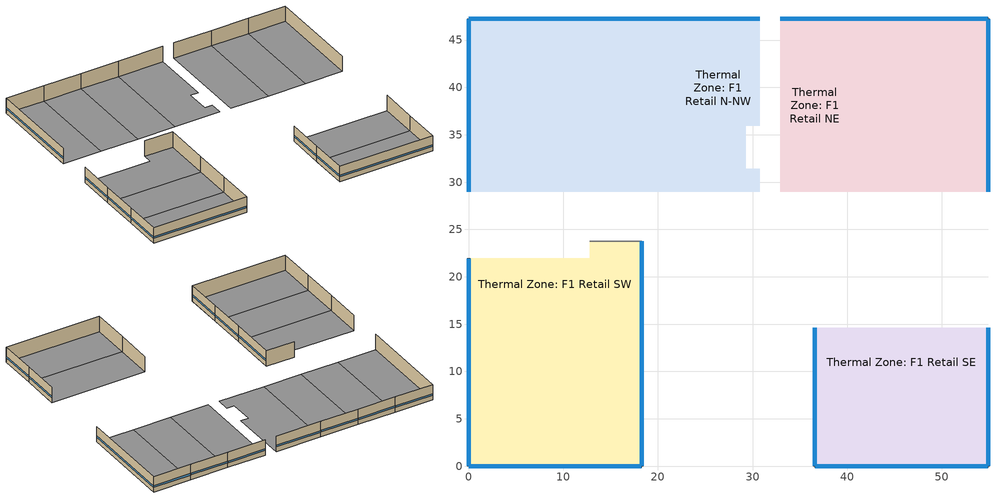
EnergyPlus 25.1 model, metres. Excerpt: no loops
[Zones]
Thermal Zone: F1 Retail N-NW
 floor adiabatic (OtherFloorU071): 7.32,47.24 7.32,28.96 0,28.96 0,47.24 z0; 14.63,47.24 14.63,28.96 7.32,28.96 7.32,47.24 z0; 21.95,47.24 21.95,28.96 14.63,28.96 14.63,47.24 z0; 30.78,47.24 30.78,35.97 29.26,35.97 29.26,31.39 30.78,31.39 30.78,28.96 21.95,28.96 21.95,47.24 z0
 wall outside (NonResConcreteExteriorWall): 30.78,47.24 21.95,47.24 14.63,47.24 7.32,47.24 0,47.24 0,28.96 z0:3.05
 window (Nonres Fixed Window): 0,47.22 0,28.98 / 7.29,47.24 0.03,47.24 / 14.61,47.24 7.34,47.24 / 21.92,47.24 14.66,47.24 / 30.76,47.24 21.97,47.24 z0.94:1.25
Thermal Zone: F1 Retail NE
 floor adiabatic (OtherFloorU071): 40.23,47.24 40.23,28.96 32.92,28.96 32.92,47.24 z0; 47.55,47.24 47.55,28.96 40.23,28.96 40.23,47.24 z0; 54.86,47.24 54.86,28.96 47.55,28.96 47.55,47.24 z0
 wall outside (NonResConcreteExteriorWall): 54.86,28.96 54.86,47.24 47.55,47.24 40.23,47.24 32.92,47.24 z0:3.05
 window (Nonres Fixed Window): 40.21,47.24 32.94,47.24 / 47.52,47.24 40.26,47.24 / 54.84,47.24 47.57,47.24 / 54.86,28.98 54.86,47.22 z0.94:1.25
Thermal Zone: F1 Retail SE
 floor adiabatic (OtherFloorU071): 54.86,14.63 54.86,7.32 36.58,7.32 36.58,14.63 z0; 54.86,7.32 54.86,0 36.58,0 36.58,7.32 z0
 wall outside (NonResConcreteExteriorWall): 36.58,14.63 36.58,7.32 36.58,0 54.86,0 54.86,7.32 54.86,14.63 z0:3.05
 window (Nonres Fixed Window): 36.6,0 54.84,0 / 36.58,7.29 36.58,0.03 / 54.86,7.34 54.86,14.61 / 36.58,14.61 36.58,7.34 / 54.86,0.03 54.86,7.29 z0.94:1.25
Thermal Zone: F1 Retail SW
 floor adiabatic (OtherFloorU071): 18.29,7.32 18.29,0 0,0 0,7.32 z0; 18.29,14.63 18.29,7.32 0,7.32 0,14.63 z0; 18.29,23.77 18.29,14.63 0,14.63 0,21.95 12.8,21.95 12.8,23.77 z0
 wall outside (NonResConcreteExteriorWall): 0,21.95 0,14.63 0,7.32 0,0 18.29,0 18.29,7.32 18.29,14.63 18.29,23.77 z0:3.05
 wall adiabatic (WoodFramedInteriorWallU099): 18.29,23.77 12.8,23.77 z0:3.05
 window (Nonres Fixed Window): 0,14.61 0,7.34 / 18.29,7.34 18.29,14.61 / 0,7.29 0,0.03 / 18.29,14.66 18.29,23.75 / 0,21.92 0,14.66 / 18.29,0.03 18.29,7.29 / 0.03,0 18.26,0 z0.94:1.25
[Building]
Building: North Axis {deg}=0; Terrain=Suburbs; Solar Distribution=FullExterior; Maximum Number of Warmup Days=50
[Site:Location]
LOS ANGELES USC: Latitude {deg}=38.69; Longitude {deg}=-121.6; Time Zone {hr}=-8; Elevation {m}=54.5592
[Site:WaterMainsTemperature]
Calculation Method=Schedule; Temperature Schedule=WaterMainCZ09
[SizingPeriod:DesignDay] Day of Month=21; Dry-Bulb Temperature Range Modifier Type=DefaultMultipliers; Humidity Condition Type=Wetbulb; Barometric Pressure {Pa}=100663; Wind Speed {m/s}=0.6; Rain Indicator=No; Snow Indicator=No; Daylight Saving Time Indicator=No; Begin Environment Reset Mode=FullResetAtBeginEnvironment
Name | Month | Day Type | Maximum Dry-Bulb Temperature {C} | Daily Dry-Bulb Temperature Range {deltaC} | Wetbulb or DewPoint at Maximum Dry-Bulb {C} | Wind Direction {deg} | Solar Model Indicator | ASHRAE Clear Sky Optical Depth for Beam Irradiance (taub) | ASHRAE Clear Sky Optical Depth for Diffuse Irradiance (taud) | Sky Clearness
LOS ANGELES USC  August .4% Condns DB=>MCWB | 8 | SummerDesignDay | 33.7 | 9.6 | 21.2 | 260 | ASHRAETau | 0.383 | 2.433
LOS ANGELES USC  July .4% Condns DB=>MCWB | 7 | SummerDesignDay | 33.8 | 9.2 | 22.1 | 260 | ASHRAETau | 0.402 | 2.401
LOS ANGELES USC  June .4% Condns DB=>MCWB | 6 | SummerDesignDay | 32.3 | 8.2 | 20.7 | 260 | ASHRAETau | 0.405 | 2.324
LOS ANGELES USC  November .4% Condns DB=>MCWB | 11 | SummerDesignDay | 31.9 | 10.4 | 15.4 | 260 | ASHRAETau | 0.325 | 2.558
LOS ANGELES USC  October .4% Condns DB=>MCWB | 10 | SummerDesignDay | 35.2 | 9.9 | 16.8 | 260 | ASHRAETau | 0.38 | 2.397
LOS ANGELES USC  September .4% Condns DB=>MCWB | 9 | SummerDesignDay | 36.3 | 9.8 | 20.1 | 260 | ASHRAETau | 0.369 | 2.465
LOS ANGELES USC Ann Htg 99.6% Condns DB | 12 | WinterDesignDay | 6.2 | 0 | 6.2 | 20 | ASHRAEClearSky |  |  | 0
[Material] Thermal Absorptance=0.9; Solar Absorptance=0.7
Name | Roughness | Thickness {m} | Conductivity {W/m-K} | Density {kg/m3} | Specific Heat {J/kg-K} | Visible Absorptance
Carpet - 3/4 in. | Smooth | 0.01905 | 0.0455183 | 288.332 | 1381.644 | 0.8
Compliance Insulation R0.02 | Smooth | 8.10768e-05 | 0.0230188 | 16.0185 | 1130.436 | 0.7
Compliance Insulation R0.50 | Smooth | 0.00202692 | 0.0230188 | 16.0185 | 1130.436 | 0.7
Compliance Insulation R1.35 | Smooth | 0.00547268 | 0.0230188 | 16.0185 | 1130.436 | 0.7
Compliance Insulation R8.07 | Smooth | 0.0327144 | 0.0230188 | 16.0185 | 1130.436 | 0.7
Concrete - 140 lb/ft3 - 10 in. | MediumRough | 0.254 | 1.9514 | 2239.06 | 921.096 | 0.8
Concrete - 140 lb/ft3 - 8 in. | Smooth | 0.2032 | 1.9514 | 2239.06 | 921.096 | 0.7
Gypsum Board - 1/2 in.; Gypsum Board - 1/2 in. 2 | Smooth | 0.0127 | 0.158656 | 640.739 | 1130.436 | 0.8
Gypsum Board - 1/2 in. 1 | MediumRough | 0.0127 | 0.158656 | 640.739 | 1130.436 | 0.8
Plywood - 5/8 in. | Smooth | 0.016002 | 0.11544 | 480.554 | 1884.06 | 0.7
Stucco - 7/8 in. | MediumRough | 0.022352 | 0.700948 | 1855.1 | 837.36 | 0.8
[Material:NoMass] Roughness=Smooth; Thermal Absorptance=0.9; Solar Absorptance=0.7; Visible Absorptance=0.7
Name | Thermal Resistance {m2-K/W}
WoodFrameWall16inOC R11.25 | 1.26865
WoodFraming16inOC | 0.149694
[WindowMaterial:SimpleGlazingSystem]
Nonres Fixed Window Material: U-Factor {W/m2-K}=1.93061; Solar Heat Gain Coefficient=0.22; Visible Transmittance=0.42
[Construction]
Nonres Fixed Window: Nonres Fixed Window Material
NonResConcreteExteriorWall: Stucco - 7/8 in., Concrete - 140 lb/ft3 - 8 in., Compliance Insulation R1.35, Compliance Insulation R0.02, Compliance Insulation R0.02, WoodFraming16inOC, Gypsum Board - 1/2 in.
OtherFloorU071: Concrete - 140 lb/ft3 - 10 in., Compliance Insulation R8.07, Compliance Insulation R0.50, Plywood - 5/8 in., Carpet - 3/4 in.
WoodFramedInteriorWallU099: Gypsum Board - 1/2 in. 1, WoodFrameWall16inOC R11.25, Gypsum Board - 1/2 in. 2
[Zone] Multiplier=1; Part of Total Floor Area=Yes
Thermal Zone: F1 Retail N-NW; Thermal Zone: F1 Retail NE; Thermal Zone: F1 Retail SE; Thermal Zone: F1 Retail SW
[InternalMass] Construction=WoodFramedInteriorWallU099; Surface Area {m2}=55.7418
Name | Zone or ZoneList
Merged Surface 107 - Surface 107 Reversed; Merged Surface 118 - Surface 118 Reversed; Merged Surface 127 - Surface 127 Reversed | Thermal Zone: F1 Retail N-NW
Merged Surface 143 - Surface 143 Reversed; Merged Surface 145 - Surface 145 Reversed | Thermal Zone: F1 Retail NE
Merged Surface 8 - Surface 8 Reversed | Thermal Zone: F1 Retail SE
Merged Surface 16 - Surface 16 Reversed; Merged Surface 3 - Surface 3 Reversed | Thermal Zone: F1 Retail SW
[People] Number of People Schedule=RetailOccupancy; Number of People Calculation Method=People; Fraction Radiant=0.3; Sensible Heat Fraction=0.555556
Name | Zone or ZoneList or Space or SpaceList | Number of People | Activity Level Schedule
F1 Retail N Core People | Thermal Zone: F1 Retail N-NW | 28.305 | F1 Retail N Core People Activity Level
F1 Retail NW Inner Core People | Thermal Zone: F1 Retail N-NW | 24.48 | F1 Retail NW Inner Core People Activity Level
F1 Retail NW Outer Core People | Thermal Zone: F1 Retail N-NW | 24.48 | F1 Retail NW Outer Core People Activity Level
F1 Retail NW Outer People | Thermal Zone: F1 Retail N-NW | 24.48 | F1 Retail NW Outer People Activity Level
F1 Retail NE Core People | Thermal Zone: F1 Retail NE | 24.48 | F1 Retail NE Core People Activity Level
F1 Retail NE Inner People | Thermal Zone: F1 Retail NE | 24.48 | F1 Retail NE Inner People Activity Level
F1 Retail NE Outer People | Thermal Zone: F1 Retail NE | 24.48 | F1 Retail NE Outer People Activity Level
F1 Retail SE Bottom People | Thermal Zone: F1 Retail SE | 24.48 | F1 Retail SE Bottom People Activity Level
F1 Retail SE Top People | Thermal Zone: F1 Retail SE | 24.48 | F1 Retail SE Top People Activity Level
F1 Retail SW Bottom People | Thermal Zone: F1 Retail SW | 24.48 | F1 Retail SW Bottom People Activity Level
F1 Retail SW Core People | Thermal Zone: F1 Retail SW | 24.48 | F1 Retail SW Core People Activity Level
F1 Retail SW Top People | Thermal Zone: F1 Retail SW | 26.316 | F1 Retail SW Top People Activity Level
[Lights] Schedule=RetailLights; Design Level Calculation Method=LightingLevel; Return Air Fraction=0; Fraction Radiant=0.97; Fraction Replaceable=1
Name | Zone or ZoneList or Space or SpaceList | Lighting Level {W}
F1 Retail N Core Regulated Lights | Thermal Zone: F1 Retail N-NW | 1581.75
F1 Retail NW Inner Core Regulated Lights; F1 Retail NW Outer Core Regulated Lights; F1 Retail NW Outer Regulated Lights | Thermal Zone: F1 Retail N-NW | 1368
F1 Retail NE Core Regulated Lights; F1 Retail NE Inner Regulated Lights; F1 Retail NE Outer Regulated Lights | Thermal Zone: F1 Retail NE | 1368
F1 Retail SE Bottom Regulated Lights; F1 Retail SE Top Regulated Lights | Thermal Zone: F1 Retail SE | 1368
F1 Retail SW Bottom Regulated Lights; F1 Retail SW Core Regulated Lights | Thermal Zone: F1 Retail SW | 1368
F1 Retail SW Top Regulated Lights | Thermal Zone: F1 Retail SW | 1470.6
[ElectricEquipment] Schedule=RetailReceptacle; Design Level Calculation Method=EquipmentLevel; Fraction Latent=0; Fraction Radiant=0.2; Fraction Lost=0
Name | Zone or ZoneList or Space or SpaceList | Design Level {W}
F1 Retail N Core Recepticle Loads | Thermal Zone: F1 Retail N-NW | 1665
F1 Retail NW Inner Core Recepticle Loads; F1 Retail NW Outer Core Recepticle Loads; F1 Retail NW Outer Recepticle Loads | Thermal Zone: F1 Retail N-NW | 1440
F1 Retail NE Core Recepticle Loads; F1 Retail NE Inner Recepticle Loads; F1 Retail NE Outer Recepticle Loads | Thermal Zone: F1 Retail NE | 1440
F1 Retail SE Bottom Recepticle Loads; F1 Retail SE Top Recepticle Loads | Thermal Zone: F1 Retail SE | 1440
F1 Retail SW Bottom Recepticle Loads; F1 Retail SW Core Recepticle Loads | Thermal Zone: F1 Retail SW | 1440
F1 Retail SW Top Recepticle Loads | Thermal Zone: F1 Retail SW | 1548
[ZoneInfiltration:DesignFlowRate] Schedule=RetailInfiltration; Design Flow Rate Calculation Method=Flow/Zone; Constant Term Coefficient=0; Temperature Term Coefficient=0; Velocity Term Coefficient=0.224052; Velocity Squared Term Coefficient=0; Density Basis=Outdoor
Name | Zone or ZoneList or Space or SpaceList | Design Flow Rate {m3/s}
F1 Retail N Core Space Infiltration Design Flow Rate 1 | Thermal Zone: F1 Retail N-NW | 0.0321906
F1 Retail NW Inner Core Space Infiltration Design Flow Rate 1; F1 Retail NW Outer Core Space Infiltration Design Flow Rate 1 | Thermal Zone: F1 Retail N-NW | 0.0266405
F1 Retail NW Outer Space Infiltration Design Flow Rate 1 | Thermal Zone: F1 Retail N-NW | 0.0932417
F1 Retail NE Core Space Infiltration Design Flow Rate 1; F1 Retail NE Inner Space Infiltration Design Flow Rate 1 | Thermal Zone: F1 Retail NE | 0.0266405
F1 Retail NE Outer Space Infiltration Design Flow Rate 1 | Thermal Zone: F1 Retail NE | 0.0932417
F1 Retail SE Bottom Space Infiltration Design Flow Rate 1 | Thermal Zone: F1 Retail SE | 0.119882
F1 Retail SE Top Space Infiltration Design Flow Rate 1 | Thermal Zone: F1 Retail SE | 0.053281
F1 Retail SW Bottom Space Infiltration Design Flow Rate 1 | Thermal Zone: F1 Retail SW | 0.119882
F1 Retail SW Core Space Infiltration Design Flow Rate 1 | Thermal Zone: F1 Retail SW | 0.053281
F1 Retail SW Top Space Infiltration Design Flow Rate 1 | Thermal Zone: F1 Retail SW | 0.0599411
[AvailabilityManager:NightCycle]
Availability Manager Night Cycle 1: Applicability Schedule=Always On Discrete; Fan Schedule=RetailHVACAvail; Control Type=CycleOnAny; Thermostat Tolerance {deltaC}=1.11111; Cycling Run Time Control Type=ThermostatWithMinimumRunTime; Cycling Run Time {s}=900
[Schedule:Year]
RetailOccupancy: RetailOccupancyWk, 1, 1, 12, 31
F1 Retail N Core People Activity Level: F1 Retail N Core People Activity Level Week Rule - Jan1-Dec31, 1, 1, 12, 31
F1 Retail NW Inner Core People Activity Level: F1 Retail NW Inner Core People Activity Level Week Rule - Jan1-Dec31, 1, 1, 12, 31
F1 Retail NW Outer Core People Activity Level: F1 Retail NW Outer Core People Activity Level Week Rule - Jan1-Dec31, 1, 1, 12, 31
F1 Retail NW Outer People Activity Level: F1 Retail NW Outer People Activity Level Week Rule - Jan1-Dec31, 1, 1, 12, 31
RetailLights: RetailLightsWk, 1, 1, 12, 31
RetailReceptacle: RetailReceptacleWk, 1, 1, 12, 31
F1 Retail NE Core People Activity Level: F1 Retail NE Core People Activity Level Week Rule - Jan1-Dec31, 1, 1, 12, 31
F1 Retail NE Inner People Activity Level: F1 Retail NE Inner People Activity Level Week Rule - Jan1-Dec31, 1, 1, 12, 31
F1 Retail NE Outer People Activity Level: F1 Retail NE Outer People Activity Level Week Rule - Jan1-Dec31, 1, 1, 12, 31
F1 Retail SE Bottom People Activity Level: F1 Retail SE Bottom People Activity Level Week Rule - Jan1-Dec31, 1, 1, 12, 31
F1 Retail SE Top People Activity Level: F1 Retail SE Top People Activity Level Week Rule - Jan1-Dec31, 1, 1, 12, 31
F1 Retail SW Bottom People Activity Level: F1 Retail SW Bottom People Activity Level Week Rule - Jan1-Dec31, 1, 1, 12, 31
F1 Retail SW Core People Activity Level: F1 Retail SW Core People Activity Level Week Rule - Jan1-Dec31, 1, 1, 12, 31
F1 Retail SW Top People Activity Level: F1 Retail SW Top People Activity Level Week Rule - Jan1-Dec31, 1, 1, 12, 31
RetailHVACAvail: RetailHVACAvailWk, 1, 1, 12, 31
RetailInfiltration: RetailInfiltrationWk, 1, 1, 12, 31
WaterMainCZ09: WaterMainCZ09JanWk, 1, 1, 1, 31, WaterMainCZ09FebWk, 2, 1, 2, 28, WaterMainCZ09MarWk, 3, 1, 3, 31, WaterMainCZ09AprWk, 4, 1, 4, 30, WaterMainCZ09MayWk, 5, 1, 5, 31, WaterMainCZ09JunWk, 6, 1, 6, 30, WaterMainCZ09JulWk, 7, 1, 7, 31, WaterMainCZ09AugWk, 8, 1, 8, 31, WaterMainCZ09SepWk, 9, 1, 9, 30, WaterMainCZ09OctWk, 10, 1, 10, 31, WaterMainCZ09NovWk, 11, 1, 11, 30, WaterMainCZ09DecWk, 12, 1, 12, 31
[Schedule:Week:Daily]
RetailOccupancyWk: RetailOccupancySun, RetailOccupancyWD, RetailOccupancyWD, RetailOccupancyWD, RetailOccupancyWD, RetailOccupancyWD, RetailOccupancySat, RetailOccupancySun, OnDay, OffDay, RetailOccupancySun, RetailOccupancySun
F1 Retail N Core People Activity Level Week Rule - Jan1-Dec31: F1 Retail N Core People Activity Level Default Day, F1 Retail N Core People Activity Level Default Day, F1 Retail N Core People Activity Level Default Day, F1 Retail N Core People Activity Level Default Day, F1 Retail N Core People Activity Level Default Day, F1 Retail N Core People Activity Level Default Day, F1 Retail N Core People Activity Level Default Day, F1 Retail N Core People Activity Level Default Day, F1 Retail N Core People Activity Level Default Day, F1 Retail N Core People Activity Level Default Day, F1 Retail N Core People Activity Level Default Day, F1 Retail N Core People Activity Level Default Day
F1 Retail NW Inner Core People Activity Level Week Rule - Jan1-Dec31: F1 Retail NW Inner Core People Activity Level Default Day, F1 Retail NW Inner Core People Activity Level Default Day, F1 Retail NW Inner Core People Activity Level Default Day, F1 Retail NW Inner Core People Activity Level Default Day, F1 Retail NW Inner Core People Activity Level Default Day, F1 Retail NW Inner Core People Activity Level Default Day, F1 Retail NW Inner Core People Activity Level Default Day, F1 Retail NW Inner Core People Activity Level Default Day, F1 Retail NW Inner Core People Activity Level Default Day, F1 Retail NW Inner Core People Activity Level Default Day, F1 Retail NW Inner Core People Activity Level Default Day, F1 Retail NW Inner Core People Activity Level Default Day
F1 Retail NW Outer Core People Activity Level Week Rule - Jan1-Dec31: F1 Retail NW Outer Core People Activity Level Default Day, F1 Retail NW Outer Core People Activity Level Default Day, F1 Retail NW Outer Core People Activity Level Default Day, F1 Retail NW Outer Core People Activity Level Default Day, F1 Retail NW Outer Core People Activity Level Default Day, F1 Retail NW Outer Core People Activity Level Default Day, F1 Retail NW Outer Core People Activity Level Default Day, F1 Retail NW Outer Core People Activity Level Default Day, F1 Retail NW Outer Core People Activity Level Default Day, F1 Retail NW Outer Core People Activity Level Default Day, F1 Retail NW Outer Core People Activity Level Default Day, F1 Retail NW Outer Core People Activity Level Default Day
F1 Retail NW Outer People Activity Level Week Rule - Jan1-Dec31: F1 Retail NW Outer People Activity Level Default Day, F1 Retail NW Outer People Activity Level Default Day, F1 Retail NW Outer People Activity Level Default Day, F1 Retail NW Outer People Activity Level Default Day, F1 Retail NW Outer People Activity Level Default Day, F1 Retail NW Outer People Activity Level Default Day, F1 Retail NW Outer People Activity Level Default Day, F1 Retail NW Outer People Activity Level Default Day, F1 Retail NW Outer People Activity Level Default Day, F1 Retail NW Outer People Activity Level Default Day, F1 Retail NW Outer People Activity Level Default Day, F1 Retail NW Outer People Activity Level Default Day
RetailLightsWk: RetailLightsSun, RetailLightsWD, RetailLightsWD, RetailLightsWD, RetailLightsWD, RetailLightsWD, RetailLightsSat, RetailLightsSun, OnDay, OffDay, RetailLightsSun, RetailLightsSun
RetailReceptacleWk: RetailReceptacleSun, RetailReceptacleWD, RetailReceptacleWD, RetailReceptacleWD, RetailReceptacleWD, RetailReceptacleWD, RetailReceptacleSat, RetailReceptacleSun, OnDay, OffDay, RetailReceptacleSun, RetailReceptacleSun
F1 Retail NE Core People Activity Level Week Rule - Jan1-Dec31: F1 Retail NE Core People Activity Level Default Day, F1 Retail NE Core People Activity Level Default Day, F1 Retail NE Core People Activity Level Default Day, F1 Retail NE Core People Activity Level Default Day, F1 Retail NE Core People Activity Level Default Day, F1 Retail NE Core People Activity Level Default Day, F1 Retail NE Core People Activity Level Default Day, F1 Retail NE Core People Activity Level Default Day, F1 Retail NE Core People Activity Level Default Day, F1 Retail NE Core People Activity Level Default Day, F1 Retail NE Core People Activity Level Default Day, F1 Retail NE Core People Activity Level Default Day
F1 Retail NE Inner People Activity Level Week Rule - Jan1-Dec31: F1 Retail NE Inner People Activity Level Default Day, F1 Retail NE Inner People Activity Level Default Day, F1 Retail NE Inner People Activity Level Default Day, F1 Retail NE Inner People Activity Level Default Day, F1 Retail NE Inner People Activity Level Default Day, F1 Retail NE Inner People Activity Level Default Day, F1 Retail NE Inner People Activity Level Default Day, F1 Retail NE Inner People Activity Level Default Day, F1 Retail NE Inner People Activity Level Default Day, F1 Retail NE Inner People Activity Level Default Day, F1 Retail NE Inner People Activity Level Default Day, F1 Retail NE Inner People Activity Level Default Day
F1 Retail NE Outer People Activity Level Week Rule - Jan1-Dec31: F1 Retail NE Outer People Activity Level Default Day, F1 Retail NE Outer People Activity Level Default Day, F1 Retail NE Outer People Activity Level Default Day, F1 Retail NE Outer People Activity Level Default Day, F1 Retail NE Outer People Activity Level Default Day, F1 Retail NE Outer People Activity Level Default Day, F1 Retail NE Outer People Activity Level Default Day, F1 Retail NE Outer People Activity Level Default Day, F1 Retail NE Outer People Activity Level Default Day, F1 Retail NE Outer People Activity Level Default Day, F1 Retail NE Outer People Activity Level Default Day, F1 Retail NE Outer People Activity Level Default Day
F1 Retail SE Bottom People Activity Level Week Rule - Jan1-Dec31: F1 Retail SE Bottom People Activity Level Default Day, F1 Retail SE Bottom People Activity Level Default Day, F1 Retail SE Bottom People Activity Level Default Day, F1 Retail SE Bottom People Activity Level Default Day, F1 Retail SE Bottom People Activity Level Default Day, F1 Retail SE Bottom People Activity Level Default Day, F1 Retail SE Bottom People Activity Level Default Day, F1 Retail SE Bottom People Activity Level Default Day, F1 Retail SE Bottom People Activity Level Default Day, F1 Retail SE Bottom People Activity Level Default Day, F1 Retail SE Bottom People Activity Level Default Day, F1 Retail SE Bottom People Activity Level Default Day
F1 Retail SE Top People Activity Level Week Rule - Jan1-Dec31: F1 Retail SE Top People Activity Level Default Day, F1 Retail SE Top People Activity Level Default Day, F1 Retail SE Top People Activity Level Default Day, F1 Retail SE Top People Activity Level Default Day, F1 Retail SE Top People Activity Level Default Day, F1 Retail SE Top People Activity Level Default Day, F1 Retail SE Top People Activity Level Default Day, F1 Retail SE Top People Activity Level Default Day, F1 Retail SE Top People Activity Level Default Day, F1 Retail SE Top People Activity Level Default Day, F1 Retail SE Top People Activity Level Default Day, F1 Retail SE Top People Activity Level Default Day
F1 Retail SW Bottom People Activity Level Week Rule - Jan1-Dec31: F1 Retail SW Bottom People Activity Level Default Day, F1 Retail SW Bottom People Activity Level Default Day, F1 Retail SW Bottom People Activity Level Default Day, F1 Retail SW Bottom People Activity Level Default Day, F1 Retail SW Bottom People Activity Level Default Day, F1 Retail SW Bottom People Activity Level Default Day, F1 Retail SW Bottom People Activity Level Default Day, F1 Retail SW Bottom People Activity Level Default Day, F1 Retail SW Bottom People Activity Level Default Day, F1 Retail SW Bottom People Activity Level Default Day, F1 Retail SW Bottom People Activity Level Default Day, F1 Retail SW Bottom People Activity Level Default Day
F1 Retail SW Core People Activity Level Week Rule - Jan1-Dec31: F1 Retail SW Core People Activity Level Default Day, F1 Retail SW Core People Activity Level Default Day, F1 Retail SW Core People Activity Level Default Day, F1 Retail SW Core People Activity Level Default Day, F1 Retail SW Core People Activity Level Default Day, F1 Retail SW Core People Activity Level Default Day, F1 Retail SW Core People Activity Level Default Day, F1 Retail SW Core People Activity Level Default Day, F1 Retail SW Core People Activity Level Default Day, F1 Retail SW Core People Activity Level Default Day, F1 Retail SW Core People Activity Level Default Day, F1 Retail SW Core People Activity Level Default Day
F1 Retail SW Top People Activity Level Week Rule - Jan1-Dec31: F1 Retail SW Top People Activity Level Default Day, F1 Retail SW Top People Activity Level Default Day, F1 Retail SW Top People Activity Level Default Day, F1 Retail SW Top People Activity Level Default Day, F1 Retail SW Top People Activity Level Default Day, F1 Retail SW Top People Activity Level Default Day, F1 Retail SW Top People Activity Level Default Day, F1 Retail SW Top People Activity Level Default Day, F1 Retail SW Top People Activity Level Default Day, F1 Retail SW Top People Activity Level Default Day, F1 Retail SW Top People Activity Level Default Day, F1 Retail SW Top People Activity Level Default Day
RetailHVACAvailWk: RetailHVACAvailSun, RetailHVACAvailWD, RetailHVACAvailWD, RetailHVACAvailWD, RetailHVACAvailWD, RetailHVACAvailWD, RetailHVACAvailSat, RetailHVACAvailSun, AllOnHVACAvailDay, AllOnHVACAvailDay, RetailHVACAvailSun, RetailHVACAvailSun
RetailInfiltrationWk: RetailInfiltrationSun, RetailInfiltrationWD, RetailInfiltrationWD, RetailInfiltrationWD, RetailInfiltrationWD, RetailInfiltrationWD, RetailInfiltrationSat, RetailInfiltrationSun, RetailInfiltrationWD, RetailInfiltrationWD, RetailInfiltrationSun, RetailInfiltrationSun
WaterMainCZ09AprWk: WaterMainCZ09Apr, WaterMainCZ09Apr, WaterMainCZ09Apr, WaterMainCZ09Apr, WaterMainCZ09Apr, WaterMainCZ09Apr, WaterMainCZ09Apr, WaterMainCZ09Apr, WaterMainCZ09Apr, WaterMainCZ09Apr, WaterMainCZ09Apr, WaterMainCZ09Apr
WaterMainCZ09AugWk: WaterMainCZ09Aug, WaterMainCZ09Aug, WaterMainCZ09Aug, WaterMainCZ09Aug, WaterMainCZ09Aug, WaterMainCZ09Aug, WaterMainCZ09Aug, WaterMainCZ09Aug, WaterMainCZ09Aug, WaterMainCZ09Aug, WaterMainCZ09Aug, WaterMainCZ09Aug
WaterMainCZ09DecWk: WaterMainCZ09Dec, WaterMainCZ09Dec, WaterMainCZ09Dec, WaterMainCZ09Dec, WaterMainCZ09Dec, WaterMainCZ09Dec, WaterMainCZ09Dec, WaterMainCZ09Dec, WaterMainCZ09Dec, WaterMainCZ09Dec, WaterMainCZ09Dec, WaterMainCZ09Dec
WaterMainCZ09FebWk: WaterMainCZ09Feb, WaterMainCZ09Feb, WaterMainCZ09Feb, WaterMainCZ09Feb, WaterMainCZ09Feb, WaterMainCZ09Feb, WaterMainCZ09Feb, WaterMainCZ09Feb, WaterMainCZ09Feb, WaterMainCZ09Feb, WaterMainCZ09Feb, WaterMainCZ09Feb
WaterMainCZ09JanWk: WaterMainCZ09Jan, WaterMainCZ09Jan, WaterMainCZ09Jan, WaterMainCZ09Jan, WaterMainCZ09Jan, WaterMainCZ09Jan, WaterMainCZ09Jan, WaterMainCZ09Jan, WaterMainCZ09Jan, WaterMainCZ09Jan, WaterMainCZ09Jan, WaterMainCZ09Jan
WaterMainCZ09JulWk: WaterMainCZ09Jul, WaterMainCZ09Jul, WaterMainCZ09Jul, WaterMainCZ09Jul, WaterMainCZ09Jul, WaterMainCZ09Jul, WaterMainCZ09Jul, WaterMainCZ09Jul, WaterMainCZ09Jul, WaterMainCZ09Jul, WaterMainCZ09Jul, WaterMainCZ09Jul
WaterMainCZ09JunWk: WaterMainCZ09Jun, WaterMainCZ09Jun, WaterMainCZ09Jun, WaterMainCZ09Jun, WaterMainCZ09Jun, WaterMainCZ09Jun, WaterMainCZ09Jun, WaterMainCZ09Jun, WaterMainCZ09Jun, WaterMainCZ09Jun, WaterMainCZ09Jun, WaterMainCZ09Jun
WaterMainCZ09MarWk: WaterMainCZ09Mar, WaterMainCZ09Mar, WaterMainCZ09Mar, WaterMainCZ09Mar, WaterMainCZ09Mar, WaterMainCZ09Mar, WaterMainCZ09Mar, WaterMainCZ09Mar, WaterMainCZ09Mar, WaterMainCZ09Mar, WaterMainCZ09Mar, WaterMainCZ09Mar
WaterMainCZ09MayWk: WaterMainCZ09May, WaterMainCZ09May, WaterMainCZ09May, WaterMainCZ09May, WaterMainCZ09May, WaterMainCZ09May, WaterMainCZ09May, WaterMainCZ09May, WaterMainCZ09May, WaterMainCZ09May, WaterMainCZ09May, WaterMainCZ09May
WaterMainCZ09NovWk: WaterMainCZ09Nov, WaterMainCZ09Nov, WaterMainCZ09Nov, WaterMainCZ09Nov, WaterMainCZ09Nov, WaterMainCZ09Nov, WaterMainCZ09Nov, WaterMainCZ09Nov, WaterMainCZ09Nov, WaterMainCZ09Nov, WaterMainCZ09Nov, WaterMainCZ09Nov
WaterMainCZ09OctWk: WaterMainCZ09Oct, WaterMainCZ09Oct, WaterMainCZ09Oct, WaterMainCZ09Oct, WaterMainCZ09Oct, WaterMainCZ09Oct, WaterMainCZ09Oct, WaterMainCZ09Oct, WaterMainCZ09Oct, WaterMainCZ09Oct, WaterMainCZ09Oct, WaterMainCZ09Oct
WaterMainCZ09SepWk: WaterMainCZ09Sep, WaterMainCZ09Sep, WaterMainCZ09Sep, WaterMainCZ09Sep, WaterMainCZ09Sep, WaterMainCZ09Sep, WaterMainCZ09Sep, WaterMainCZ09Sep, WaterMainCZ09Sep, WaterMainCZ09Sep, WaterMainCZ09Sep, WaterMainCZ09Sep
[Schedule:Day:Interval]
RetailOccupancySun: No, 01:00, 0, 02:00, 0, 03:00, 0, 04:00, 0, 05:00, 0, 06:00, 0, 07:00, 0, 08:00, 0, 09:00, 0, 10:00, 0.1, 11:00, 0.2, 12:00, 0.2, 13:00, 0.4, 14:00, 0.4, 15:00, 0.4, 16:00, 0.4, 17:00, 0.4, 18:00, 0.2, 19:00, 0.1, 20:00, 0, 21:00, 0, 22:00, 0, 23:00, 0, 24:00, 0
RetailOccupancyWD: No, 01:00, 0, 02:00, 0, 03:00, 0, 04:00, 0, 05:00, 0, 06:00, 0, 07:00, 0, 08:00, 0.1, 09:00, 0.2, 10:00, 0.5, 11:00, 0.5, 12:00, 0.7, 13:00, 0.7, 14:00, 0.7, 15:00, 0.7, 16:00, 0.8, 17:00, 0.7, 18:00, 0.5, 19:00, 0.5, 20:00, 0.3, 21:00, 0.3, 22:00, 0, 23:00, 0, 24:00, 0
RetailOccupancySat: No, 01:00, 0, 02:00, 0, 03:00, 0, 04:00, 0, 05:00, 0, 06:00, 0, 07:00, 0, 08:00, 0.1, 09:00, 0.2, 10:00, 0.5, 11:00, 0.6, 12:00, 0.8, 13:00, 0.8, 14:00, 0.8, 15:00, 0.8, 16:00, 0.8, 17:00, 0.8, 18:00, 0.6, 19:00, 0.2, 20:00, 0.2, 21:00, 0.2, 22:00, 0.1, 23:00, 0, 24:00, 0
OnDay; AllOnHVACAvailDay: No, 01:00, 1, 02:00, 1, 03:00, 1, 04:00, 1, 05:00, 1, 06:00, 1, 07:00, 1, 08:00, 1, 09:00, 1, 10:00, 1, 11:00, 1, 12:00, 1, 13:00, 1, 14:00, 1, 15:00, 1, 16:00, 1, 17:00, 1, 18:00, 1, 19:00, 1, 20:00, 1, 21:00, 1, 22:00, 1, 23:00, 1, 24:00, 1
OffDay: No, 01:00, 0, 02:00, 0, 03:00, 0, 04:00, 0, 05:00, 0, 06:00, 0, 07:00, 0, 08:00, 0, 09:00, 0, 10:00, 0, 11:00, 0, 12:00, 0, 13:00, 0, 14:00, 0, 15:00, 0, 16:00, 0, 17:00, 0, 18:00, 0, 19:00, 0, 20:00, 0, 21:00, 0, 22:00, 0, 23:00, 0, 24:00, 0
F1 Retail N Core People Activity Level Default Day; F1 Retail NW Inner Core People Activity Level Default Day; F1 Retail NW Outer Core People Activity Level Default Day; F1 Retail NW Outer People Activity Level Default Day; F1 Retail NE Core People Activity Level Default Day; F1 Retail NE Inner People Activity Level Default Day; F1 Retail NE Outer People Activity Level Default Day; F1 Retail SE Bottom People Activity Level Default Day; F1 Retail SE Top People Activity Level Default Day; F1 Retail SW Bottom People Activity Level Default Day; F1 Retail SW Core People Activity Level Default Day; F1 Retail SW Top People Activity Level Default Day: No, 24:00, 131.882
RetailLightsSun: No, 01:00, 0.05, 02:00, 0.05, 03:00, 0.05, 04:00, 0.05, 05:00, 0.05, 06:00, 0.05, 07:00, 0.05, 08:00, 0.05, 09:00, 0.1, 10:00, 0.1, 11:00, 0.4, 12:00, 0.4, 13:00, 0.55, 14:00, 0.55, 15:00, 0.55, 16:00, 0.55, 17:00, 0.55, 18:00, 0.4, 19:00, 0.2, 20:00, 0.05, 21:00, 0.05, 22:00, 0.05, 23:00, 0.05, 24:00, 0.05
RetailLightsWD: No, 01:00, 0.05, 02:00, 0.05, 03:00, 0.05, 04:00, 0.05, 05:00, 0.05, 06:00, 0.05, 07:00, 0.05, 08:00, 0.2, 09:00, 0.5, 10:00, 0.85, 11:00, 0.85, 12:00, 0.85, 13:00, 0.85, 14:00, 0.85, 15:00, 0.85, 16:00, 0.85, 17:00, 0.85, 18:00, 0.85, 19:00, 0.55, 20:00, 0.55, 21:00, 0.5, 22:00, 0.2, 23:00, 0.05, 24:00, 0.05
RetailLightsSat: No, 01:00, 0.05, 02:00, 0.05, 03:00, 0.05, 04:00, 0.05, 05:00, 0.05, 06:00, 0.05, 07:00, 0.05, 08:00, 0.1, 09:00, 0.3, 10:00, 0.55, 11:00, 0.85, 12:00, 0.85, 13:00, 0.85, 14:00, 0.85, 15:00, 0.85, 16:00, 0.85, 17:00, 0.85, 18:00, 0.85, 19:00, 0.5, 20:00, 0.3, 21:00, 0.3, 22:00, 0.1, 23:00, 0.05, 24:00, 0.05
RetailReceptacleSun: No, 01:00, 0.05, 02:00, 0.05, 03:00, 0.05, 04:00, 0.05, 05:00, 0.05, 06:00, 0.05, 07:00, 0.05, 08:00, 0.05, 09:00, 0.1, 10:00, 0.1, 11:00, 0.4, 12:00, 0.4, 13:00, 0.6, 14:00, 0.6, 15:00, 0.6, 16:00, 0.6, 17:00, 0.6, 18:00, 0.4, 19:00, 0.2, 20:00, 0.05, 21:00, 0.05, 22:00, 0.05, 23:00, 0.05, 24:00, 0.05
RetailReceptacleWD: No, 01:00, 0.05, 02:00, 0.05, 03:00, 0.05, 04:00, 0.05, 05:00, 0.05, 06:00, 0.05, 07:00, 0.05, 08:00, 0.2, 09:00, 0.5, 10:00, 0.9, 11:00, 0.9, 12:00, 0.9, 13:00, 0.9, 14:00, 0.9, 15:00, 0.9, 16:00, 0.9, 17:00, 0.9, 18:00, 0.9, 19:00, 0.6, 20:00, 0.6, 21:00, 0.5, 22:00, 0.2, 23:00, 0.05, 24:00, 0.05
RetailReceptacleSat: No, 01:00, 0.05, 02:00, 0.05, 03:00, 0.05, 04:00, 0.05, 05:00, 0.05, 06:00, 0.05, 07:00, 0.05, 08:00, 0.1, 09:00, 0.3, 10:00, 0.6, 11:00, 0.9, 12:00, 0.9, 13:00, 0.9, 14:00, 0.9, 15:00, 0.9, 16:00, 0.9, 17:00, 0.9, 18:00, 0.9, 19:00, 0.5, 20:00, 0.3, 21:00, 0.3, 22:00, 0.1, 23:00, 0.05, 24:00, 0.05
RetailHVACAvailSat: No, 01:00, 0, 02:00, 0, 03:00, 0, 04:00, 0, 05:00, 0, 06:00, 0, 07:00, 1, 08:00, 1, 09:00, 1, 10:00, 1, 11:00, 1, 12:00, 1, 13:00, 1, 14:00, 1, 15:00, 1, 16:00, 1, 17:00, 1, 18:00, 1, 19:00, 1, 20:00, 1, 21:00, 1, 22:00, 1, 23:00, 0, 24:00, 0
RetailHVACAvailSun: No, 01:00, 0, 02:00, 0, 03:00, 0, 04:00, 0, 05:00, 0, 06:00, 0, 07:00, 0, 08:00, 0, 09:00, 1, 10:00, 1, 11:00, 1, 12:00, 1, 13:00, 1, 14:00, 1, 15:00, 1, 16:00, 1, 17:00, 1, 18:00, 1, 19:00, 1, 20:00, 0, 21:00, 0, 22:00, 0, 23:00, 0, 24:00, 0
RetailHVACAvailWD: No, 01:00, 0, 02:00, 0, 03:00, 0, 04:00, 0, 05:00, 0, 06:00, 0, 07:00, 1, 08:00, 1, 09:00, 1, 10:00, 1, 11:00, 1, 12:00, 1, 13:00, 1, 14:00, 1, 15:00, 1, 16:00, 1, 17:00, 1, 18:00, 1, 19:00, 1, 20:00, 1, 21:00, 1, 22:00, 0, 23:00, 0, 24:00, 0
RetailInfiltrationSat: No, 01:00, 1, 02:00, 1, 03:00, 1, 04:00, 1, 05:00, 1, 06:00, 1, 07:00, 0.25, 08:00, 0.25, 09:00, 0.25, 10:00, 0.25, 11:00, 0.25, 12:00, 0.25, 13:00, 0.25, 14:00, 0.25, 15:00, 0.25, 16:00, 0.25, 17:00, 0.25, 18:00, 0.25, 19:00, 0.25, 20:00, 0.25, 21:00, 0.25, 22:00, 0.25, 23:00, 1, 24:00, 1
RetailInfiltrationSun: No, 01:00, 1, 02:00, 1, 03:00, 1, 04:00, 1, 05:00, 1, 06:00, 1, 07:00, 1, 08:00, 1, 09:00, 0.25, 10:00, 0.25, 11:00, 0.25, 12:00, 0.25, 13:00, 0.25, 14:00, 0.25, 15:00, 0.25, 16:00, 0.25, 17:00, 0.25, 18:00, 0.25, 19:00, 0.25, 20:00, 1, 21:00, 1, 22:00, 1, 23:00, 1, 24:00, 1
RetailInfiltrationWD: No, 01:00, 1, 02:00, 1, 03:00, 1, 04:00, 1, 05:00, 1, 06:00, 1, 07:00, 0.25, 08:00, 0.25, 09:00, 0.25, 10:00, 0.25, 11:00, 0.25, 12:00, 0.25, 13:00, 0.25, 14:00, 0.25, 15:00, 0.25, 16:00, 0.25, 17:00, 0.25, 18:00, 0.25, 19:00, 0.25, 20:00, 0.25, 21:00, 0.25, 22:00, 1, 23:00, 1, 24:00, 1
WaterMainCZ09Apr: No, 01:00, 14.8333, 02:00, 14.8333, 03:00, 14.8333, 04:00, 14.8333, 05:00, 14.8333, 06:00, 14.8333, 07:00, 14.8333, 08:00, 14.8333, 09:00, 14.8333, 10:00, 14.8333, 11:00, 14.8333, 12:00, 14.8333, 13:00, 14.8333, 14:00, 14.8333, 15:00, 14.8333, 16:00, 14.8333, 17:00, 14.8333, 18:00, 14.8333, 19:00, 14.8333, 20:00, 14.8333, 21:00, 14.8333, 22:00, 14.8333, 23:00, 14.8333, 24:00, 14.8333
WaterMainCZ09Aug: No, 01:00, 17.7222, 02:00, 17.7222, 03:00, 17.7222, 04:00, 17.7222, 05:00, 17.7222, 06:00, 17.7222, 07:00, 17.7222, 08:00, 17.7222, 09:00, 17.7222, 10:00, 17.7222, 11:00, 17.7222, 12:00, 17.7222, 13:00, 17.7222, 14:00, 17.7222, 15:00, 17.7222, 16:00, 17.7222, 17:00, 17.7222, 18:00, 17.7222, 19:00, 17.7222, 20:00, 17.7222, 21:00, 17.7222, 22:00, 17.7222, 23:00, 17.7222, 24:00, 17.7222
WaterMainCZ09Dec: No, 01:00, 14.6111, 02:00, 14.6111, 03:00, 14.6111, 04:00, 14.6111, 05:00, 14.6111, 06:00, 14.6111, 07:00, 14.6111, 08:00, 14.6111, 09:00, 14.6111, 10:00, 14.6111, 11:00, 14.6111, 12:00, 14.6111, 13:00, 14.6111, 14:00, 14.6111, 15:00, 14.6111, 16:00, 14.6111, 17:00, 14.6111, 18:00, 14.6111, 19:00, 14.6111, 20:00, 14.6111, 21:00, 14.6111, 22:00, 14.6111, 23:00, 14.6111, 24:00, 14.6111
WaterMainCZ09Feb: No, 01:00, 14.2222, 02:00, 14.2222, 03:00, 14.2222, 04:00, 14.2222, 05:00, 14.2222, 06:00, 14.2222, 07:00, 14.2222, 08:00, 14.2222, 09:00, 14.2222, 10:00, 14.2222, 11:00, 14.2222, 12:00, 14.2222, 13:00, 14.2222, 14:00, 14.2222, 15:00, 14.2222, 16:00, 14.2222, 17:00, 14.2222, 18:00, 14.2222, 19:00, 14.2222, 20:00, 14.2222, 21:00, 14.2222, 22:00, 14.2222, 23:00, 14.2222, 24:00, 14.2222
WaterMainCZ09Jan: No, 01:00, 14.2778, 02:00, 14.2778, 03:00, 14.2778, 04:00, 14.2778, 05:00, 14.2778, 06:00, 14.2778, 07:00, 14.2778, 08:00, 14.2778, 09:00, 14.2778, 10:00, 14.2778, 11:00, 14.2778, 12:00, 14.2778, 13:00, 14.2778, 14:00, 14.2778, 15:00, 14.2778, 16:00, 14.2778, 17:00, 14.2778, 18:00, 14.2778, 19:00, 14.2778, 20:00, 14.2778, 21:00, 14.2778, 22:00, 14.2778, 23:00, 14.2778, 24:00, 14.2778
WaterMainCZ09Jul: No, 01:00, 16.8889, 02:00, 16.8889, 03:00, 16.8889, 04:00, 16.8889, 05:00, 16.8889, 06:00, 16.8889, 07:00, 16.8889, 08:00, 16.8889, 09:00, 16.8889, 10:00, 16.8889, 11:00, 16.8889, 12:00, 16.8889, 13:00, 16.8889, 14:00, 16.8889, 15:00, 16.8889, 16:00, 16.8889, 17:00, 16.8889, 18:00, 16.8889, 19:00, 16.8889, 20:00, 16.8889, 21:00, 16.8889, 22:00, 16.8889, 23:00, 16.8889, 24:00, 16.8889
WaterMainCZ09Jun: No, 01:00, 16.2222, 02:00, 16.2222, 03:00, 16.2222, 04:00, 16.2222, 05:00, 16.2222, 06:00, 16.2222, 07:00, 16.2222, 08:00, 16.2222, 09:00, 16.2222, 10:00, 16.2222, 11:00, 16.2222, 12:00, 16.2222, 13:00, 16.2222, 14:00, 16.2222, 15:00, 16.2222, 16:00, 16.2222, 17:00, 16.2222, 18:00, 16.2222, 19:00, 16.2222, 20:00, 16.2222, 21:00, 16.2222, 22:00, 16.2222, 23:00, 16.2222, 24:00, 16.2222
WaterMainCZ09Mar: No, 01:00, 14.4444, 02:00, 14.4444, 03:00, 14.4444, 04:00, 14.4444, 05:00, 14.4444, 06:00, 14.4444, 07:00, 14.4444, 08:00, 14.4444, 09:00, 14.4444, 10:00, 14.4444, 11:00, 14.4444, 12:00, 14.4444, 13:00, 14.4444, 14:00, 14.4444, 15:00, 14.4444, 16:00, 14.4444, 17:00, 14.4444, 18:00, 14.4444, 19:00, 14.4444, 20:00, 14.4444, 21:00, 14.4444, 22:00, 14.4444, 23:00, 14.4444, 24:00, 14.4444
WaterMainCZ09May: No, 01:00, 14.9444, 02:00, 14.9444, 03:00, 14.9444, 04:00, 14.9444, 05:00, 14.9444, 06:00, 14.9444, 07:00, 14.9444, 08:00, 14.9444, 09:00, 14.9444, 10:00, 14.9444, 11:00, 14.9444, 12:00, 14.9444, 13:00, 14.9444, 14:00, 14.9444, 15:00, 14.9444, 16:00, 14.9444, 17:00, 14.9444, 18:00, 14.9444, 19:00, 14.9444, 20:00, 14.9444, 21:00, 14.9444, 22:00, 14.9444, 23:00, 14.9444, 24:00, 14.9444
WaterMainCZ09Nov: No, 01:00, 16.2778, 02:00, 16.2778, 03:00, 16.2778, 04:00, 16.2778, 05:00, 16.2778, 06:00, 16.2778, 07:00, 16.2778, 08:00, 16.2778, 09:00, 16.2778, 10:00, 16.2778, 11:00, 16.2778, 12:00, 16.2778, 13:00, 16.2778, 14:00, 16.2778, 15:00, 16.2778, 16:00, 16.2778, 17:00, 16.2778, 18:00, 16.2778, 19:00, 16.2778, 20:00, 16.2778, 21:00, 16.2778, 22:00, 16.2778, 23:00, 16.2778, 24:00, 16.2778
WaterMainCZ09Oct: No, 01:00, 18, 02:00, 18, 03:00, 18, 04:00, 18, 05:00, 18, 06:00, 18, 07:00, 18, 08:00, 18, 09:00, 18, 10:00, 18, 11:00, 18, 12:00, 18, 13:00, 18, 14:00, 18, 15:00, 18, 16:00, 18, 17:00, 18, 18:00, 18, 19:00, 18, 20:00, 18, 21:00, 18, 22:00, 18, 23:00, 18, 24:00, 18
WaterMainCZ09Sep: No, 01:00, 18.0556, 02:00, 18.0556, 03:00, 18.0556, 04:00, 18.0556, 05:00, 18.0556, 06:00, 18.0556, 07:00, 18.0556, 08:00, 18.0556, 09:00, 18.0556, 10:00, 18.0556, 11:00, 18.0556, 12:00, 18.0556, 13:00, 18.0556, 14:00, 18.0556, 15:00, 18.0556, 16:00, 18.0556, 17:00, 18.0556, 18:00, 18.0556, 19:00, 18.0556, 20:00, 18.0556, 21:00, 18.0556, 22:00, 18.0556, 23:00, 18.0556, 24:00, 18.0556
[Schedule:Constant]
Always On Discrete: Hourly Value=1
